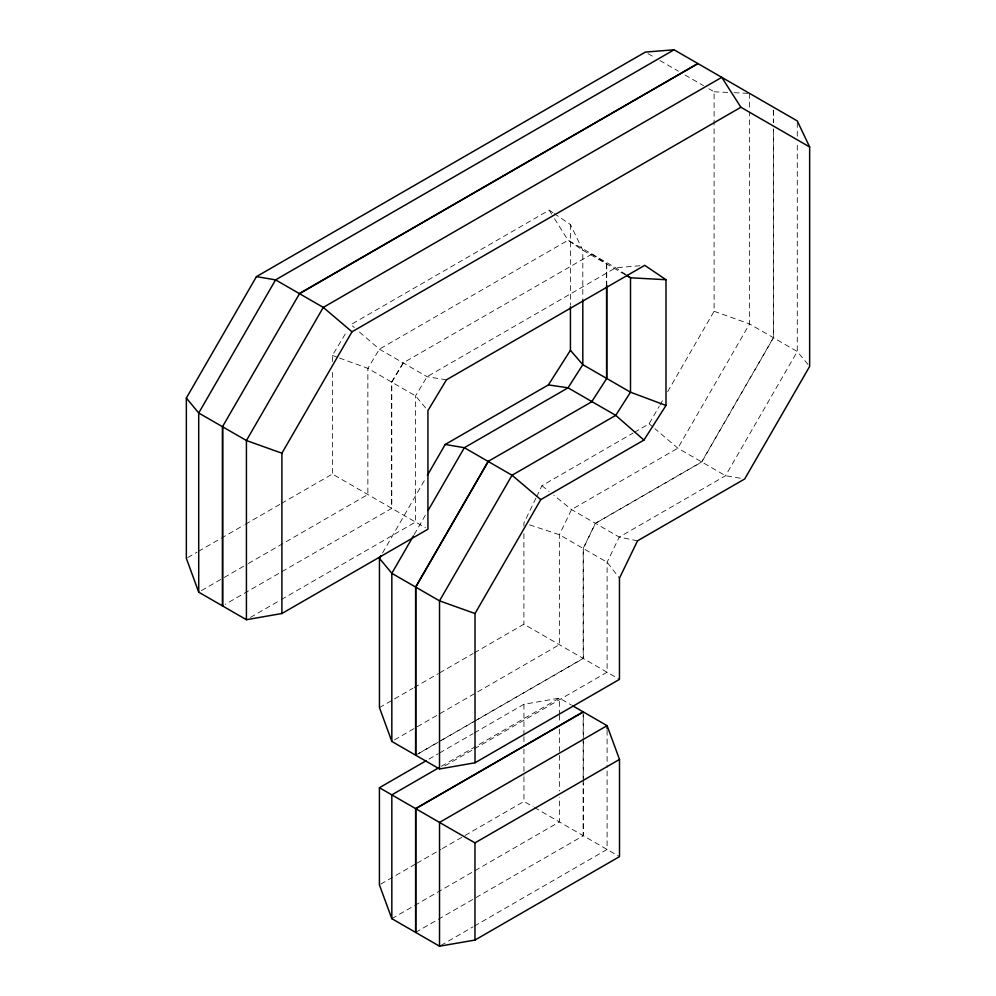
<?xml version="1.0" encoding="UTF-8"?>
<svg xmlns="http://www.w3.org/2000/svg" width="996" height="996" viewBox="0 0 996 996"><rect width="100%" height="100%" fill="white"/><g stroke="black" fill="none" stroke-linecap="round" stroke-linejoin="round"><path stroke-width="0.75" stroke-dasharray="4.98 3.74" d="M535.948 498.112L523.908 523L523.908 526.062M536.607 496.73L541.961 485.675L633.058 433.073M382.551 552.992L425.865 477.956M414.199 534.553L425.778 514.509M634.402 432.301L649.131 423.798L659.19 406.38M659.962 405.036L663.834 398.338M667.693 391.64L714.095 311.275L714.095 91.781L708.816 88.731M332.378 361.61L332.378 355.448L347.031 331.07M403.33 362.98L391.789 382.178L391.789 508.334L225.171 604.348M552.942 212.708L549.182 210.168L350.891 324.646L354.315 327.597M591.973 254.067L403.168 362.893L391.627 382.091L391.627 508.246M187.684 557.573L197.059 552.158M198.403 551.386L219.842 539.01M221.174 538.238L243.958 525.091M245.29 524.319L280.125 504.2M281.47 503.428L332.378 474.034L425.454 527.78M201.404 590.628L222.88 578.228M224.225 577.456L247.045 564.271M248.39 563.499L367.86 494.526L367.86 368.358L379.401 349.16L568.044 240.248L615.74 267.787L625.588 274.448M250.444 617.395L279.976 600.339M281.32 599.567L415.556 522.066L415.556 395.898L427.097 376.7L615.74 267.787L640.167 265.72M379.451 707.596L412.892 688.298M414.236 687.526L438.315 673.62M439.647 672.848L473.088 653.55M474.42 652.778L523.908 624.206L619.462 679.372M394.503 739.879L415.955 727.503M417.299 726.719L559.391 644.686L559.391 534.703L571.555 509.554L677.853 448.188L749.577 323.949L749.577 111.963M415.606 755.155L438.389 741.995M439.734 741.223L473.249 721.876M474.582 721.104L583.17 658.406L583.17 548.423L595.322 523.286L701.62 461.907L773.357 337.669L773.357 128.783M418.432 753.698L441.228 740.538M442.56 739.767L476.076 720.419M477.42 719.647L583.32 658.505L583.32 548.51L595.484 523.373L701.782 462.007L773.506 337.756L773.506 128.882M428.94 759.126L438.302 753.711M439.634 752.939L473.1 733.629M474.432 732.857L523.946 704.272L559.391 698.134L571.355 705.043M441.427 766.235L559.391 698.134L559.391 713.609M444.888 765.874L473.038 749.615M474.382 748.843L607.099 672.225L607.099 562.242L619.251 537.093L725.549 475.727L797.286 351.488L797.286 142.602M380.758 884.124L415.556 864.042M416.888 863.258L440.979 849.351M442.311 848.58L463.725 836.217M465.07 835.445L523.946 801.456L533.146 806.76M391.826 918.661L413.278 906.273M414.622 905.501L559.391 821.912L559.391 797.161M415.606 932.381L583.32 835.731L583.32 783.117M440.867 945.428L473.038 926.853M474.382 926.081L607.099 849.451L607.099 768.999M714.095 91.781L727.989 92.416M734.152 92.703L748.033 93.338M446.445 379.825L427.097 376.7L379.401 349.16L358.871 331.519M740.277 478.217L725.549 475.727L677.853 448.188L654.882 428.678M637.515 540.84L619.251 537.093L571.555 509.554L553.801 495.224M529.586 524.867L559.391 534.703L607.099 562.242L619.462 578.166M714.095 311.275L749.577 323.949L797.286 351.488L809.648 366.441M332.378 355.448L338.055 357.514M339.474 358.037L367.86 368.358L415.556 395.898L426.973 409.481M647.998 53.622L654.609 57.432M659.887 60.495L678.401 71.177M685.011 74.999L703.525 85.681M625.189 274.709L582.809 250.245L568.044 240.248L552.469 215.397M534.454 807.519L619.512 856.622M554.187 213.555L570.434 224.548L582.809 250.245L582.809 298.178M591.823 253.98L606.738 264.052L606.738 285.703M541.961 485.675L549.057 491.402M649.131 423.798L653.725 427.695M549.182 210.168L551.647 214.09M797.286 122.483L797.286 136.415M773.506 110.307L773.506 122.695M773.357 110.22L773.357 122.595M749.577 93.4L749.577 110.419M607.099 730.317L607.099 767.443M606.589 263.965L606.589 285.615M583.32 715.041L583.32 739.804M583.32 741.348L583.32 781.574M583.17 711.854L583.17 736.617M583.17 738.161L583.17 778.386M583.17 779.943L583.17 835.644M570.434 224.548L570.434 305.286M559.391 715.153L559.391 722.884M559.391 729.072L559.391 753.835M559.391 755.379L559.391 790.973M523.908 533.731L523.908 624.206M523.946 704.272L523.946 735.123M523.946 736.667L523.946 742.829M523.946 749.004L523.946 775.224M523.946 776.768L523.946 801.456M332.378 372.392L332.378 474.034"/><path stroke-width="1.49" d="M475.017 762.774L475.017 613.524L540.766 499.631L643.951 440.058L665.988 405.472L665.988 279.714L644.736 265.334L446.445 379.825L427.931 410.613L427.931 529.212L281.905 613.511L246.423 619.711L198.714 592.172L186.352 558.345L186.352 398.039L256.445 276.627L645.346 52.091L674.068 49.8L797.286 120.939L809.648 146.96L809.648 366.441L744.697 478.964L637.515 540.84L619.462 578.166L619.462 679.372L475.017 762.774L439.522 768.974L391.826 741.435L379.451 707.596L379.451 558.345L381.007 555.668M281.905 613.511L281.905 453.205L351.999 331.793L740.9 107.257L809.648 146.96M427.421 475.279L445.212 444.465L548.398 384.892L570.434 350.306L570.434 306.83M413.427 535.898L391.826 573.31L391.826 741.435M428.093 510.5L464.348 447.702L568.044 387.83L582.809 364.661L582.809 299.721M488.277 461.509L415.755 587.13L415.755 755.242M591.823 401.562L606.738 378.48L606.738 285.703M674.068 49.8L275.581 279.864L198.714 412.991L198.714 592.172M299.348 293.583L697.835 63.52M697.984 63.62L299.51 293.671L222.494 426.711L222.494 605.904M591.973 401.649L488.127 461.422L415.606 587.03L415.606 755.155M572.688 705.803L607.099 725.673L619.512 759.438L619.512 856.622L474.968 940.062L439.522 946.2L391.826 918.661L379.414 884.896L379.414 787.712L426.263 760.67M438.75 767.792L391.826 794.87L391.826 918.661M583.17 711.854L415.606 808.603L415.606 932.381M583.32 711.941L415.755 808.69L415.755 932.48M379.414 787.712L474.968 842.877L619.512 759.438M665.988 279.714L630.505 277.784L626.521 275.481M548.398 384.892L568.044 387.83L615.74 415.369L643.951 440.058M256.445 276.627L275.581 279.864L323.277 307.403L351.999 331.793M445.212 444.465L464.348 447.702L512.044 475.241L540.766 499.631M281.905 453.205L246.423 440.531L198.714 412.991L186.352 398.039M475.017 613.524L439.522 600.849L391.826 573.31L379.451 558.345M665.988 405.472L630.505 392.2L582.809 364.661L570.434 350.306M626.82 275.282L630.505 277.784L630.505 392.2L615.74 415.369L512.044 475.241L439.522 600.849L439.522 768.974M740.9 107.257L721.764 77.339L323.277 307.403L246.423 440.531L246.423 619.711M607.099 728.761L607.099 725.673L439.522 822.422L439.522 946.2M606.589 285.615L606.589 378.393M474.968 842.877L474.968 940.062M222.643 426.811L222.643 605.991"/></g></svg>
